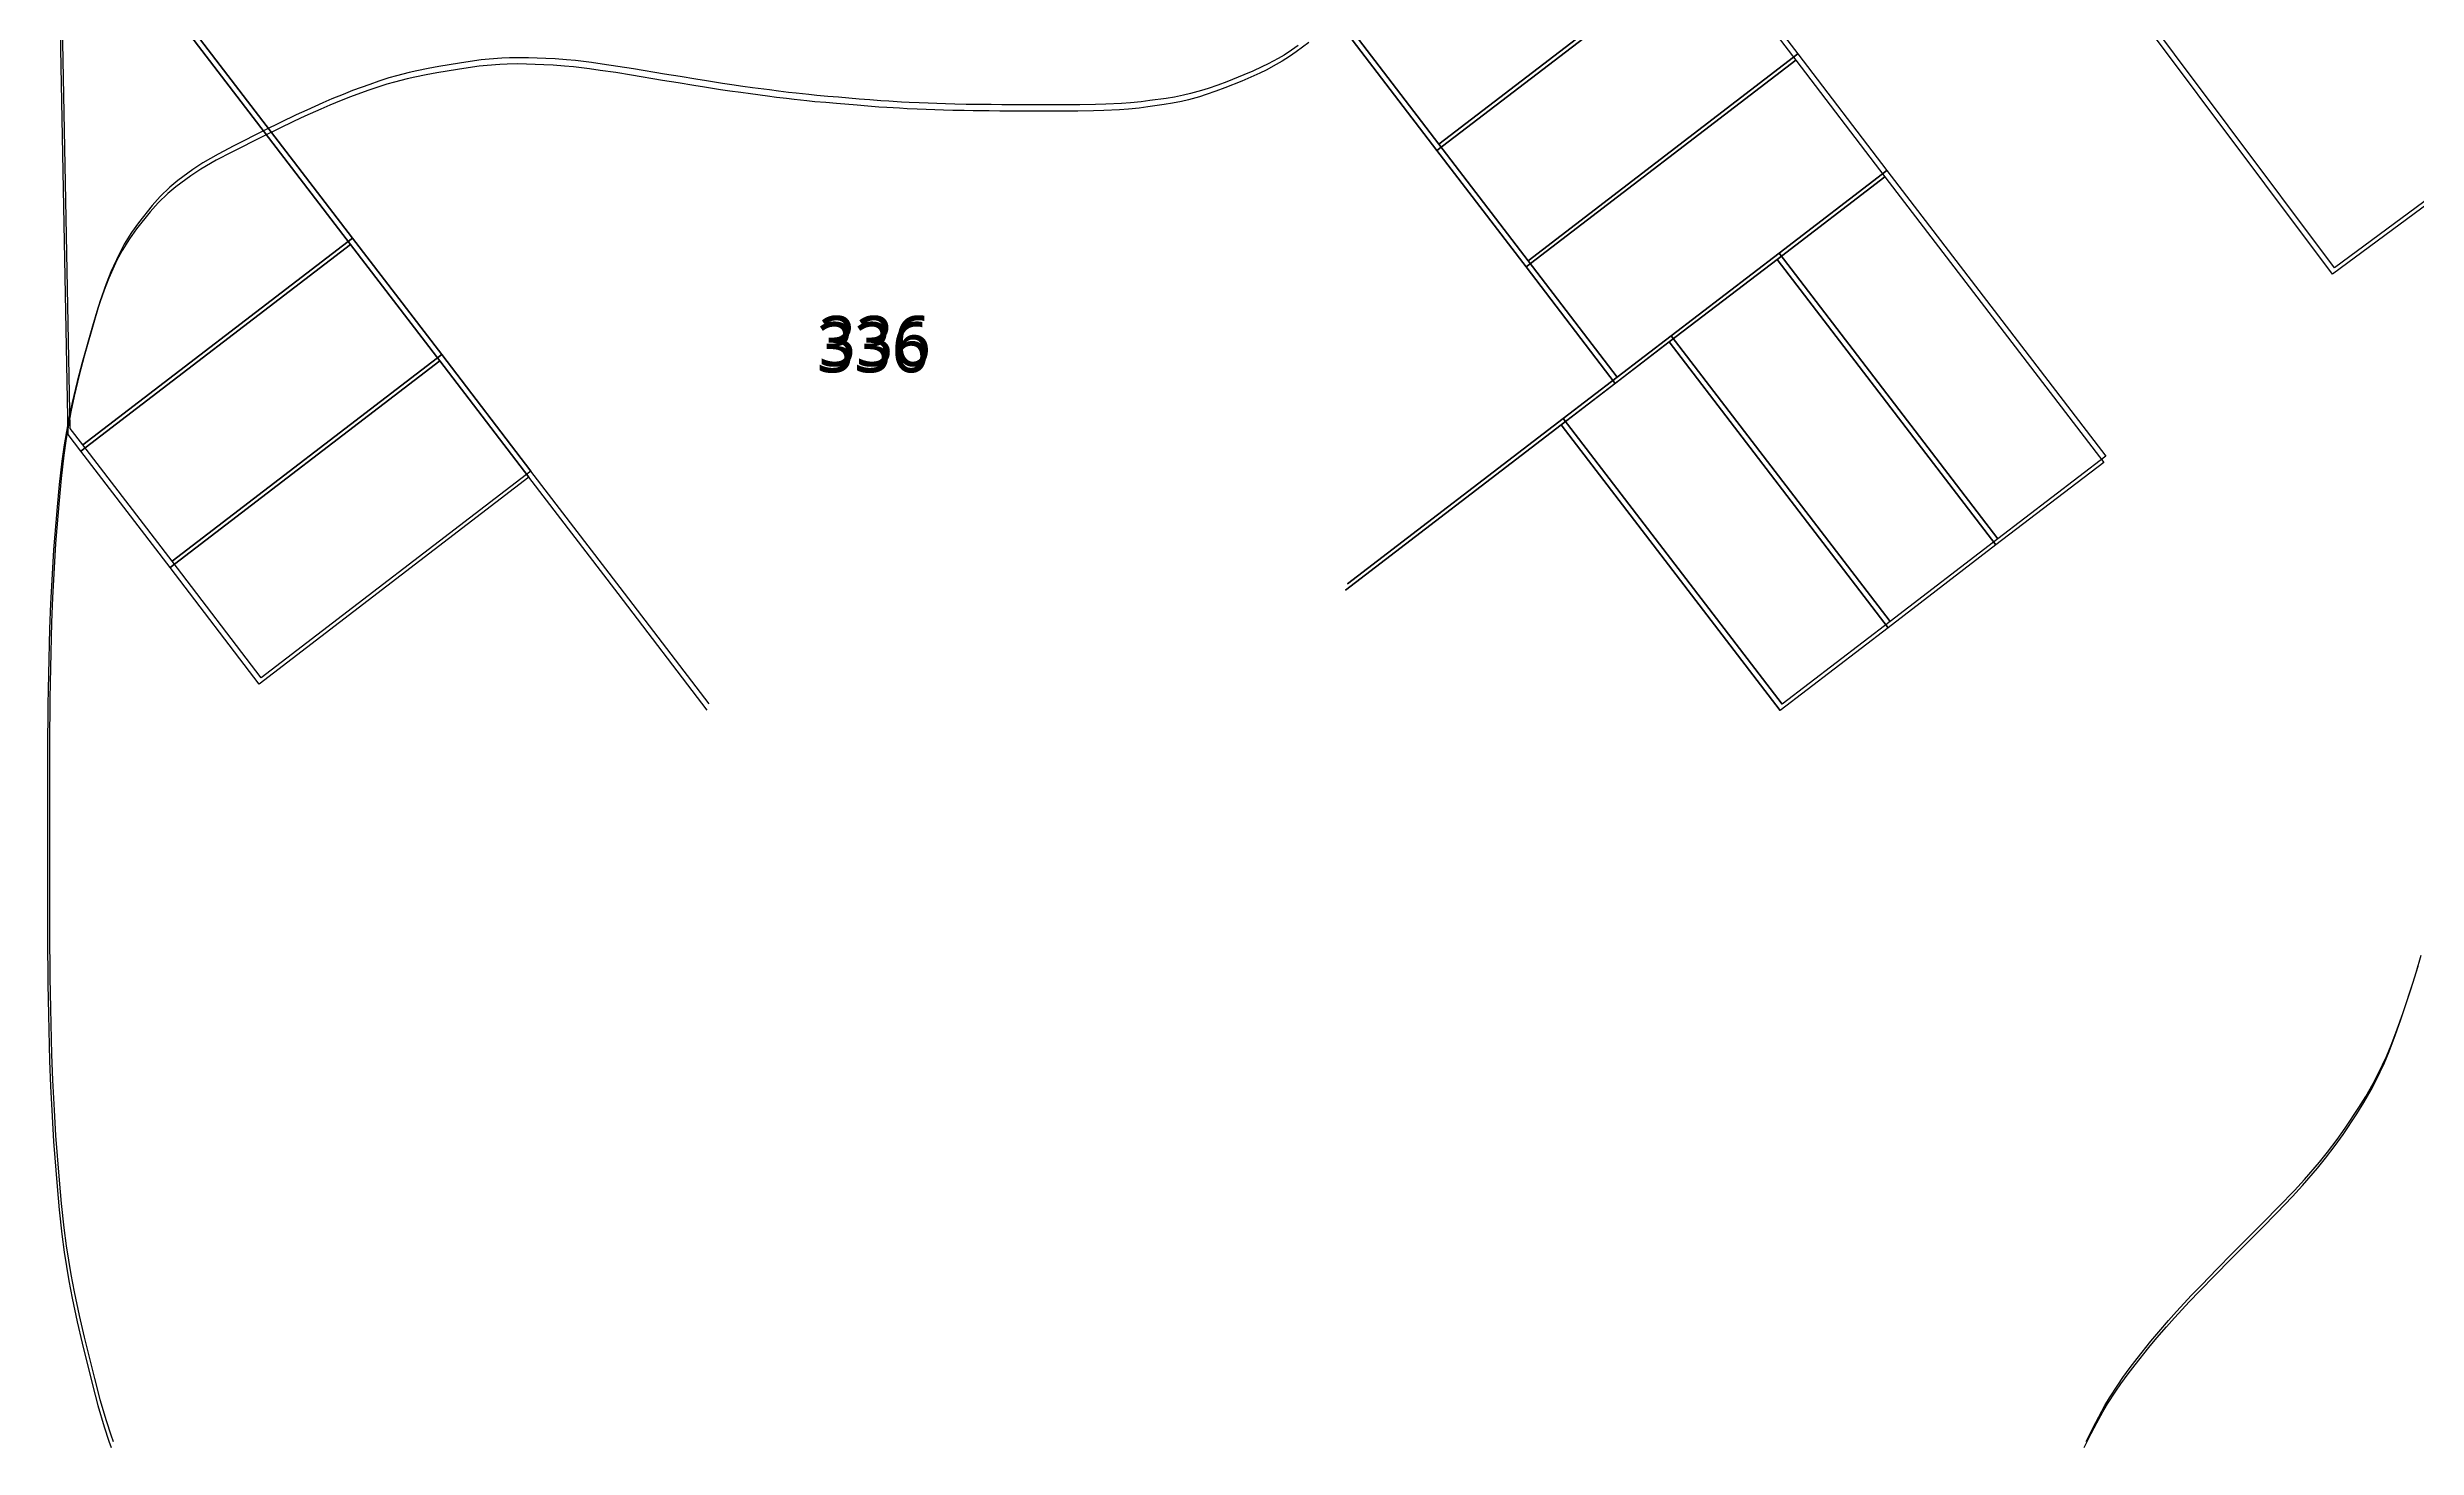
# Model space of a CAD drawing. Header units: metres. Extents: x -1097 to 1588, y -185 to 884.
# Drawn here: x 976.6 to 1154.4, y -21.3 to 83.7 of the extents above; entities that cross this region are included whole.
import ezdxf

# ---------------------------------------------------------------- set-up
doc = ezdxf.new("R2010")
doc.units = ezdxf.units.M
doc.layers.add('TERRENO', color=188, linetype='Continuous')
doc.layers.add('VISTA LEJOS', color=7, linetype='Continuous')

msp = doc.modelspace()

# ---------------------------------------------------------------- linework, layer by layer
at = {"layer": 'TERRENO'}
for points in [[(1071.25, 84.07), (1070.3, 83.38), (1069.79, 83.03), (1069.23, 82.66), (1068.79, 82.41), (1068.04, 82), (1067.56, 81.77), (1066.88, 81.46), (1066.22, 81.18), (1064.93, 80.66), (1064.26, 80.41), (1063.55, 80.16), (1063.03, 80), (1062.2, 79.77), (1061.69, 79.65), (1061.01, 79.51), (1060.38, 79.41), (1059.17, 79.24), (1058.5, 79.15), (1057.7, 79.08), (1057.04, 79.03), (1055.86, 78.98), (1055.08, 78.95), (1053.91, 78.93), (1052.74, 78.92), (1050.41, 78.92), (1049.24, 78.93), (1048.06, 78.93), (1047.26, 78.94), (1046.05, 78.95), (1045.37, 78.96), (1044.53, 78.98), (1043.82, 79), (1042.53, 79.05), (1041.84, 79.07), (1041.09, 79.1), (1040.53, 79.14), (1039.58, 79.19), (1038.98, 79.23), (1038.15, 79.3), (1037.35, 79.36), (1035.8, 79.49), (1035, 79.56), (1034.16, 79.63), (1033.57, 79.69), (1032.62, 79.79), (1032.05, 79.86), (1031.3, 79.95), (1030.62, 80.04), (1029.33, 80.21), (1028.61, 80.31), (1027.78, 80.43), (1027.1, 80.53), (1025.89, 80.72), (1025.09, 80.84), (1023.91, 81.04), (1022.74, 81.23), (1020.41, 81.62), (1019.24, 81.81), (1018.05, 81.98), (1017.26, 82.09), (1016.05, 82.24), (1015.37, 82.3), (1014.53, 82.37), (1013.82, 82.4), (1012.52, 82.45), (1011.84, 82.46), (1011.09, 82.45), (1010.53, 82.42), (1009.58, 82.35), (1008.98, 82.29), (1008.15, 82.18), (1007.35, 82.05), (1005.8, 81.79), (1005, 81.65), (1004.16, 81.48), (1003.57, 81.35), (1002.62, 81.1), (1002.05, 80.94), (1001.3, 80.7), (1000.62, 80.46), (999.32, 79.99), (998.61, 79.71), (997.78, 79.37), (997.1, 79.08), (995.89, 78.53), (995.09, 78.16), (993.91, 77.59), (992.74, 77.01), (990.41, 75.84), (989.24, 75.23), (988.09, 74.57), (987.33, 74.07), (986.21, 73.25), (985.6, 72.74), (984.88, 72.04), (984.29, 71.37), (983.25, 70.08), (982.73, 69.35), (982.18, 68.47), (981.79, 67.73), (981.19, 66.39), (980.83, 65.5), (980.37, 64.14), (979.96, 62.78), (979.18, 60.06), (978.8, 58.63), (978.43, 57.06), (978.19, 55.88), (977.84, 53.89), (977.66, 52.65), (977.46, 50.9), (977.3, 49.24), (977.04, 46), (976.92, 44.18), (976.8, 41.97), (976.74, 40.09), (976.65, 36.68), (976.61, 34.38), (976.58, 30.91), (976.57, 27.42), (976.57, 20.42), (976.58, 16.93), (976.61, 13.44), (976.65, 11.13), (976.74, 7.67), (976.8, 5.76), (976.92, 3.49), (977.04, 1.61), (977.3, -1.76), (977.46, -3.5), (977.66, -5.34), (977.84, -6.68), (978.19, -8.84), (978.43, -10.14), (978.8, -11.9), (979.18, -13.52), (979.96, -16.63), (980.37, -18.2), (980.83, -19.78), (981.19, -20.86), (981.37, -21.35)], [(1129.44, -21.35), (1129.96, -20.3), (1130.38, -19.5), (1130.84, -18.67), (1131.19, -18.07), (1131.8, -17.12), (1132.18, -16.56), (1132.73, -15.81), (1133.26, -15.13), (1134.29, -13.83), (1134.88, -13.12), (1135.6, -12.28), (1136.21, -11.6), (1137.34, -10.39), (1138.09, -9.6), (1139.25, -8.42), (1140.41, -7.24), (1142.74, -4.91), (1143.9, -3.73), (1145.06, -2.52), (1145.81, -1.69), (1146.94, -0.39), (1147.55, 0.36), (1148.27, 1.31), (1148.86, 2.14), (1149.89, 3.7), (1150.42, 4.54), (1150.97, 5.49), (1151.35, 6.23), (1151.96, 7.53), (1152.31, 8.37), (1152.77, 9.58), (1153.19, 10.76), (1153.96, 13.09), (1154.35, 14.3), (1154.72, 15.59)]]:
    msp.add_lwpolyline(points, dxfattribs=at)
at = {"layer": 'VISTA LEJOS'}
for points in [[(1366.06, 227.72), (1148.07, 66.7)], [(1366.21, 228.19), (1148.22, 67.17)], [(1148.07, 66.7), (1072.2, 167.98)], [(1148.22, 67.17), (1072.36, 168.45)], [(983.06, 90.82), (999.48, 69.39)], [(999.48, 69.39), (983.06, 90.82)], [(1080.86, 75.96), (1101.1, 91.47)], [(1101.1, 91.47), (1080.86, 75.96)], [(1081.01, 76.43), (1101.25, 91.94)], [(1101.25, 91.94), (1081.01, 76.43)], [(1101.1, 91.47), (1107.79, 82.74)], [(1101.25, 91.94), (1107.94, 83.21)], [(982.91, 90.35), (999.33, 68.92)], [(999.33, 68.92), (982.91, 90.35)], [(978.13, 54.65), (977.52, 86.22)], [(978.28, 55.12), (977.67, 86.69)], [(1071.25, 84.07), (1070.3, 83.38), (1069.79, 83.03), (1069.23, 82.66), (1068.79, 82.41), (1068.04, 82), (1067.56, 81.77), (1066.88, 81.46), (1066.22, 81.18), (1064.93, 80.66), (1064.26, 80.41), (1063.55, 80.16), (1063.03, 80), (1062.2, 79.77), (1061.69, 79.65), (1061.01, 79.51), (1060.38, 79.41), (1059.17, 79.24), (1058.5, 79.15), (1057.7, 79.08), (1057.04, 79.03), (1055.86, 78.98), (1055.08, 78.95), (1053.91, 78.93), (1052.74, 78.92), (1050.41, 78.92), (1049.24, 78.93), (1048.06, 78.93), (1047.26, 78.94), (1046.05, 78.95), (1045.37, 78.96), (1044.53, 78.98), (1043.82, 79), (1042.53, 79.05), (1041.84, 79.07), (1041.09, 79.1), (1040.53, 79.14), (1039.58, 79.19), (1038.98, 79.23), (1038.15, 79.3), (1037.35, 79.36), (1035.8, 79.49), (1035, 79.56), (1034.16, 79.63), (1033.57, 79.69), (1032.62, 79.79), (1032.05, 79.86), (1031.3, 79.95), (1030.62, 80.04), (1029.33, 80.21), (1028.61, 80.31), (1027.78, 80.43), (1027.1, 80.53), (1025.89, 80.72), (1025.09, 80.84), (1023.91, 81.04), (1022.74, 81.23), (1020.41, 81.62), (1019.24, 81.81), (1018.05, 81.98), (1017.26, 82.09), (1016.05, 82.24), (1015.37, 82.3), (1014.53, 82.37), (1013.82, 82.4), (1012.52, 82.45), (1011.84, 82.46), (1011.09, 82.45), (1010.53, 82.42), (1009.58, 82.35), (1008.98, 82.29), (1008.15, 82.18), (1007.35, 82.05), (1005.8, 81.79), (1005, 81.65), (1004.16, 81.48), (1003.57, 81.35), (1002.62, 81.1), (1002.05, 80.94), (1001.3, 80.7), (1000.62, 80.46), (999.32, 79.99), (998.61, 79.71), (997.78, 79.37), (997.1, 79.08), (995.89, 78.53), (995.09, 78.16), (993.91, 77.59), (992.74, 77.01), (990.41, 75.84), (989.24, 75.23), (988.09, 74.57), (987.33, 74.07), (986.21, 73.25), (985.6, 72.74), (984.88, 72.04), (984.29, 71.37), (983.25, 70.08), (982.73, 69.35), (982.18, 68.47), (981.79, 67.73), (981.19, 66.39), (980.83, 65.5), (980.37, 64.14), (979.96, 62.78), (979.18, 60.06), (978.8, 58.63), (978.43, 57.06), (978.19, 55.88), (977.84, 53.89), (977.66, 52.65), (977.46, 50.9), (977.3, 49.24), (977.04, 46), (976.92, 44.18), (976.8, 41.97), (976.74, 40.09), (976.65, 36.68), (976.61, 34.38), (976.58, 30.91), (976.57, 27.42), (976.57, 20.42), (976.58, 16.93), (976.61, 13.44), (976.65, 11.13), (976.74, 7.67), (976.8, 5.76), (976.92, 3.49), (977.04, 1.61), (977.3, -1.76), (977.46, -3.5), (977.66, -5.34), (977.84, -6.68), (978.19, -8.84), (978.43, -10.14), (978.8, -11.9), (979.18, -13.52), (979.96, -16.63), (980.37, -18.2), (980.83, -19.78), (981.19, -20.86), (981.37, -21.35)], [(1070.45, 83.85), (1069.94, 83.5), (1069.38, 83.13), (1068.94, 82.88), (1068.19, 82.47), (1067.71, 82.24), (1067.03, 81.93), (1066.37, 81.65), (1065.08, 81.13), (1064.41, 80.88), (1063.7, 80.63), (1063.18, 80.47), (1062.35, 80.24), (1061.84, 80.12), (1061.16, 79.98), (1060.53, 79.88), (1059.32, 79.71), (1058.65, 79.62), (1057.85, 79.55), (1057.19, 79.5), (1056.01, 79.44), (1055.23, 79.42), (1054.06, 79.4), (1052.89, 79.39), (1050.56, 79.39), (1049.39, 79.4), (1048.21, 79.4), (1047.41, 79.41), (1046.2, 79.42), (1045.52, 79.43), (1044.68, 79.45), (1043.97, 79.47), (1042.68, 79.52), (1041.99, 79.54), (1041.25, 79.57), (1040.68, 79.6), (1039.73, 79.66), (1039.13, 79.7), (1038.3, 79.76), (1037.5, 79.83), (1035.95, 79.96), (1035.15, 80.03), (1034.31, 80.1), (1033.72, 80.16), (1032.77, 80.26), (1032.2, 80.33), (1031.45, 80.42), (1030.77, 80.51), (1029.48, 80.68), (1028.77, 80.78), (1027.93, 80.9), (1027.25, 81), (1026.04, 81.19), (1025.24, 81.31), (1024.06, 81.51), (1022.89, 81.7), (1020.56, 82.09), (1019.39, 82.28), (1018.21, 82.45), (1017.41, 82.56), (1016.2, 82.71), (1015.52, 82.77), (1014.68, 82.84), (1013.97, 82.87), (1012.68, 82.92), (1011.99, 82.93), (1011.25, 82.92), (1010.68, 82.89), (1009.73, 82.82), (1009.13, 82.76), (1008.3, 82.65), (1007.5, 82.52), (1005.95, 82.26), (1005.15, 82.12), (1004.31, 81.95), (1003.72, 81.82), (1002.77, 81.57), (1002.2, 81.41), (1001.45, 81.17), (1000.77, 80.93), (999.48, 80.46), (998.76, 80.18), (997.93, 79.84), (997.25, 79.55), (996.04, 79), (995.24, 78.63), (994.06, 78.06), (992.89, 77.48), (990.56, 76.31), (989.4, 75.7), (988.24, 75.04), (987.48, 74.54), (986.36, 73.72), (985.75, 73.21), (985.03, 72.51), (984.44, 71.84), (983.4, 70.55), (982.88, 69.82), (982.33, 68.94), (981.95, 68.2), (981.34, 66.86), (980.99, 65.97), (980.52, 64.61), (980.11, 63.25), (979.33, 60.53), (978.95, 59.1), (978.58, 57.53), (978.34, 56.35), (977.99, 54.36), (977.81, 53.12), (977.61, 51.37), (977.45, 49.71), (977.19, 46.47), (977.07, 44.65), (976.95, 42.44), (976.89, 40.56), (976.8, 37.15), (976.76, 34.85), (976.73, 31.38), (976.72, 27.89), (976.72, 20.89), (976.73, 17.4), (976.76, 13.91), (976.8, 11.6), (976.89, 8.14), (976.95, 6.23), (977.07, 3.96), (977.19, 2.08), (977.45, -1.29), (977.61, -3.03), (977.81, -4.87), (977.99, -6.21), (978.34, -8.37), (978.58, -9.67), (978.95, -11.43), (979.33, -13.05), (980.11, -16.16), (980.52, -17.73), (980.99, -19.31), (981.34, -20.39), (981.52, -20.88)], [(1074.17, 84.69), (1080.86, 75.96)], [(1080.86, 75.96), (1074.17, 84.69)], [(1074.32, 85.16), (1081.01, 76.43)], [(1081.01, 76.43), (1074.32, 85.16)], [(1087.55, 67.23), (1107.79, 82.74)], [(1107.79, 82.74), (1087.55, 67.23)], [(1087.7, 67.7), (1107.94, 83.21)], [(1107.94, 83.21), (1087.7, 67.7)], [(1107.79, 82.74), (1114.48, 74)], [(1107.79, 82.74), (1107.79, 82.74)], [(1107.94, 83.21), (1114.63, 74.47)], [(1107.94, 83.21), (1107.94, 83.21)], [(1080.86, 75.96), (1087.55, 67.23)], [(1087.55, 67.23), (1080.86, 75.96)], [(1081.01, 76.43), (1087.7, 67.7)], [(1087.7, 67.7), (1081.01, 76.43)], [(1106.38, 67.8), (1114.48, 74)], [(1114.48, 74), (1106.38, 67.8)], [(1106.53, 68.27), (1114.63, 74.47)], [(1114.63, 74.47), (1106.53, 68.27)], [(1114.48, 74), (1130.9, 52.57)], [(1114.48, 74), (1114.48, 74)], [(1114.63, 74.47), (1131.05, 53.04)], [(1114.63, 74.47), (1114.63, 74.47)], [(979.24, 53.88), (999.48, 69.39)], [(999.48, 69.39), (979.24, 53.88)], [(999.48, 69.39), (1006.17, 60.66)], [(999.48, 69.39), (999.48, 69.39)], [(1006.17, 60.66), (999.48, 69.39)], [(979.09, 53.41), (999.33, 68.92)], [(999.33, 68.92), (979.09, 53.41)], [(999.33, 68.92), (1006.02, 60.19)], [(999.33, 68.92), (999.33, 68.92)], [(1006.02, 60.19), (999.33, 68.92)], [(1087.7, 67.7), (1094.39, 58.96)], [(1094.39, 58.96), (1087.7, 67.7)], [(1098.29, 61.6), (1106.38, 67.8)], [(1106.38, 67.8), (1098.29, 61.6)], [(1098.44, 62.07), (1106.53, 68.27)], [(1106.53, 68.27), (1098.44, 62.07)], [(1106.38, 67.8), (1122.81, 46.37)], [(1106.38, 67.8), (1106.38, 67.8)], [(1122.81, 46.37), (1106.38, 67.8)], [(1106.53, 68.27), (1122.96, 46.84)], [(1106.53, 68.27), (1106.53, 68.27)], [(1122.96, 46.84), (1106.53, 68.27)], [(1087.55, 67.23), (1094.24, 58.49)], [(1094.24, 58.49), (1087.55, 67.23)], [(1006.17, 60.66), (985.93, 45.15)], [(985.93, 45.15), (1006.17, 60.66)], [(1006.17, 60.66), (1012.86, 51.92)], [(1006.17, 60.66), (1006.17, 60.66)], [(1012.86, 51.92), (1006.17, 60.66)], [(1090.19, 55.39), (1098.29, 61.6)], [(1090.34, 55.86), (1098.44, 62.07)], [(1098.29, 61.6), (1094.24, 58.49)], [(1098.44, 62.07), (1094.39, 58.96)], [(1114.71, 40.16), (1098.29, 61.6)], [(1098.29, 61.6), (1114.71, 40.16)], [(1098.29, 61.6), (1098.29, 61.6)], [(1114.86, 40.63), (1098.44, 62.07)], [(1098.44, 62.07), (1114.86, 40.63)], [(1098.44, 62.07), (1098.44, 62.07)], [(1006.02, 60.19), (985.78, 44.68)], [(985.78, 44.68), (1006.02, 60.19)], [(1006.02, 60.19), (1012.71, 51.45)], [(1006.02, 60.19), (1006.02, 60.19)], [(1012.71, 51.45), (1006.02, 60.19)], [(1094.39, 58.96), (1090.34, 55.86)], [(1094.24, 58.49), (1090.19, 55.39)], [(1090.19, 55.39), (1074, 42.98)], [(1074, 42.98), (1090.19, 55.39)], [(1090.34, 55.86), (1074.15, 43.45)], [(1074.15, 43.45), (1090.34, 55.86)], [(1106.61, 33.96), (1090.19, 55.39)], [(1090.19, 55.39), (1106.61, 33.96)], [(1106.76, 34.43), (1090.34, 55.86)], [(1090.34, 55.86), (1106.76, 34.43)], [(979.09, 53.41), (978.13, 54.65)], [(979.24, 53.88), (978.28, 55.12)], [(985.78, 44.68), (979.09, 53.41)], [(985.93, 45.15), (979.24, 53.88)], [(1012.86, 51.92), (992.62, 36.41)], [(1019.55, 43.19), (1012.86, 51.92)], [(1130.9, 52.57), (1122.81, 46.37)], [(1131.05, 53.04), (1122.96, 46.84)], [(1012.71, 51.45), (992.47, 35.94)], [(1019.4, 42.72), (1012.71, 51.45)], [(1122.81, 46.37), (1114.71, 40.16)], [(1122.96, 46.84), (1114.86, 40.63)], [(992.47, 35.94), (985.78, 44.68)], [(992.62, 36.41), (985.93, 45.15)], [(1026.09, 33.99), (1019.4, 42.72)], [(1026.24, 34.46), (1019.55, 43.19)], [(1074, 42.98), (1074, 42.98)], [(1074.15, 43.45), (1074.15, 43.45)], [(1114.71, 40.16), (1106.61, 33.96)], [(1114.86, 40.63), (1106.76, 34.43)], [(1129.44, -21.35), (1129.96, -20.3), (1130.38, -19.5), (1130.84, -18.67), (1131.19, -18.07), (1131.8, -17.12), (1132.18, -16.56), (1132.73, -15.81), (1133.26, -15.13), (1134.29, -13.83), (1134.88, -13.12), (1135.6, -12.28), (1136.21, -11.6), (1137.34, -10.39), (1138.09, -9.6), (1139.25, -8.42), (1140.41, -7.24), (1142.74, -4.91), (1143.9, -3.73), (1145.06, -2.52), (1145.81, -1.69), (1146.94, -0.39), (1147.55, 0.36), (1148.27, 1.31), (1148.86, 2.14), (1149.89, 3.7), (1150.42, 4.54), (1150.97, 5.49), (1151.35, 6.23), (1151.96, 7.53), (1152.31, 8.37), (1152.77, 9.58), (1153.19, 10.76), (1153.96, 13.09), (1154.35, 14.3), (1154.72, 15.59)], [(1129.59, -20.88), (1130.11, -19.83), (1130.53, -19.03), (1130.99, -18.2), (1131.34, -17.6), (1131.95, -16.65), (1132.33, -16.09), (1132.88, -15.34), (1133.41, -14.66), (1134.44, -13.36), (1135.03, -12.65), (1135.75, -11.81), (1136.36, -11.13), (1137.49, -9.92), (1138.25, -9.13), (1139.4, -7.95), (1140.56, -6.77), (1142.89, -4.44), (1144.05, -3.26), (1145.21, -2.05), (1145.96, -1.22), (1147.09, 0.08), (1147.7, 0.83), (1148.42, 1.78), (1149.01, 2.61), (1150.04, 4.17), (1150.57, 5), (1151.12, 5.96), (1151.5, 6.7), (1152.11, 8), (1152.46, 8.84), (1152.92, 10.05), (1153.34, 11.23), (1154.11, 13.56), (1154.5, 14.77)]]:
    msp.add_lwpolyline(points, dxfattribs=at)

# ---------------------------------------------------------------- texts
at = {"layer": 'TERRENO', "insert": (1034.31, 63.09), "char_height": 0.2, "attachment_point": 1}
msp.add_mtext('\\fOpen Sans|i0|b0;\\H3.77032;336', dxfattribs=at)
at = {"layer": 'VISTA LEJOS', "char_height": 0.2, "attachment_point": 1}
for insert in [(1034.31, 63.09), (1034.46, 63.56)]:
    msp.add_mtext('\\fOpen Sans|i0|b0;\\H3.77032;336', dxfattribs=dict(at, insert=insert))

doc.saveas('drawing.dxf')
